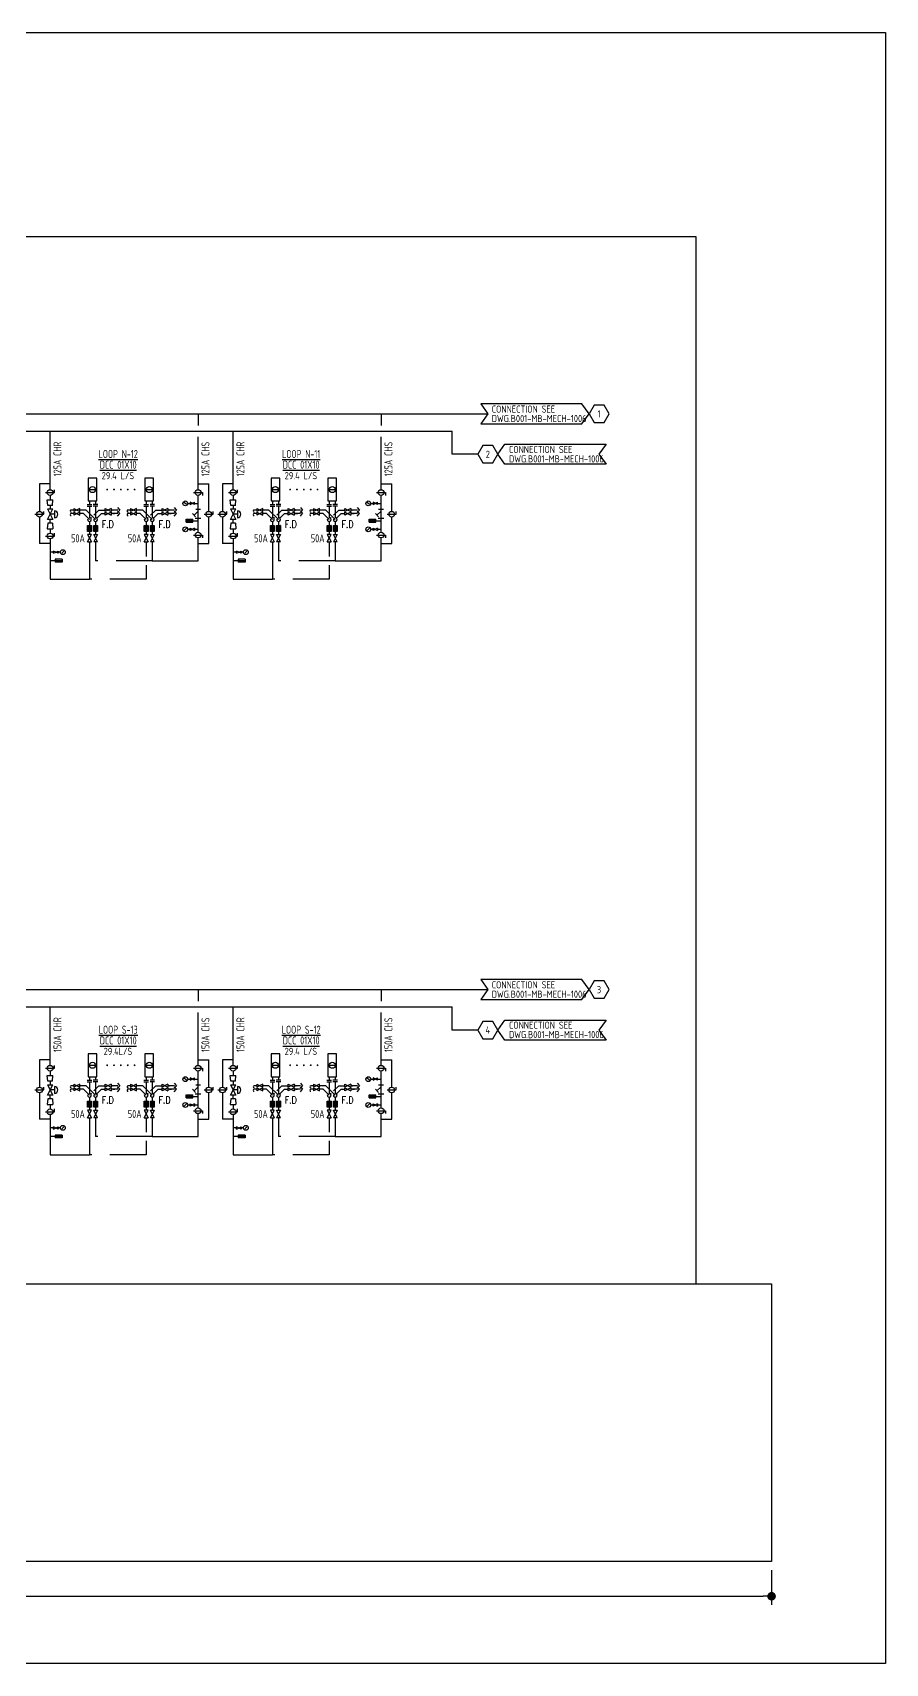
# Model space of a CAD drawing. Extents: x 38046 to 42076, y 84937 to 85507.
# Drawn here: x 41778 to 42076, y 84937 to 85507 of the extents above; entities that cross this region are included whole.
import ezdxf
from ezdxf.enums import TextEntityAlignment as Align

# ---------------------------------------------------------------- set-up
doc = ezdxf.new("R2010")
doc.units = 0
doc.header["$LTSCALE"] = 10
doc.linetypes.add('HIDDEN', pattern=[9.525, 6.35, -3.175])
doc.linetypes.add('HIDDEN2', pattern=[0.1875, 0.125, -0.0625])
for name, color, linetype in [('A-DETL-01', 1, 'Continuous'), ('M-CEQPM-DCC', 110, 'Continuous'), ('M-CEQPM-TEXT', 3, 'Continuous'), ('M-CPIPE-TEXT', 3, 'Continuous'), ('M-CPIPE-VAVE', 2, 'Continuous'), ('M-CWTR-PIPE', 130, 'Continuous'), ('M-HVAC-CMAH', 3, 'Continuous'), ('M-PIPE-CHWR20', 110, 'Continuous'), ('M-PIPE-CHWS12', 130, 'Continuous'), ('txt', 2, 'Continuous'), ('U-PCW-VALVE', 2, 'Continuous')]:
    doc.layers.add(name, color=color, linetype=linetype)
doc.styles.add('AA-TXT', font='isocp.shx', dxfattribs={"bigfont": 'chineset.shx'})
doc.styles.add('STDTEXT', font='simplex.shx', dxfattribs={"bigfont": 'china.shx'})
doc.dimstyles.new('10-dim', dxfattribs={"dimscale": 10, "dimtxt": 0.25, "dimasz": 0.1, "dimexe": 0.1, "dimexo": 0.1, "dimgap": 0.05, "dimtad": 1, "dimdec": 0, "dimlfac": 100, "dimdsep": 46, "dimtxsty": 'AA-TXT', "dimblk": 'DOT', "dimcen": 2, "dimclrd": 256, "dimclre": 256, "dimclrt": 256, "dimazin": 0, "dimtfac": 1, "dimtdec": 0, "dimtix": 1, "dimtmove": 2, "dimatfit": 3, "dimldrblk": 'CIR', "dimfxl": 1, "dimtvp": 1, "dimtolj": 1, "dimtzin": 0, "dimarcsym": 0})

# ---------------------------------------------------------------- blocks, each defined once
blk = doc.blocks.new('DIM3')
blk.add_solid([(40, -7), (40, 7), (0, 0)])
blk = doc.blocks.new('DCC PIPE')
at = {"layer": 'U-PCW-VALVE'}
h = blk.add_hatch(dxfattribs=at)
h.set_pattern_fill('ANSI37', color=256, scale=2.66144, angle=90, style=0)
h.set_pattern_definition([(135, (188.80367, -130.49455), (-0.2352403, -0.2352403), []), (225, (188.80367, -130.49455), (0.2352403, -0.2352403), [])])
h.paths.add_polyline_path([(-0.67, 3.67), (-0.67, 5.8), (0.67, 5.8), (0.67, 3.67)])
h = blk.add_hatch(dxfattribs=at)
h.set_pattern_fill('ANSI37', color=256, scale=2.66144, angle=90, style=0)
h.set_pattern_definition([(135, (190.9487, -130.49455), (-0.2352403, -0.2352403), []), (225, (190.9487, -130.49455), (0.2352403, -0.2352403), [])])
h.paths.add_polyline_path([(1.48, 3.67), (1.48, 5.8), (2.81, 5.8), (2.81, 3.67)])
h = blk.add_hatch(dxfattribs=at)
h.set_pattern_fill('ANSI37', color=256, scale=2.66144, angle=90, style=0)
h.set_pattern_definition([(135, (208.65864, -130.49455), (-0.2352403, -0.2352403), []), (225, (208.65864, -130.49455), (0.2352403, -0.2352403), [])])
h.paths.add_polyline_path([(19.19, 3.67), (19.19, 5.8), (20.52, 5.8), (20.52, 3.67)])
h = blk.add_hatch(dxfattribs=at)
h.set_pattern_fill('ANSI37', color=256, scale=2.66144, angle=90, style=0)
h.set_pattern_definition([(135, (210.80367, -130.49455), (-0.2352403, -0.2352403), []), (225, (210.80367, -130.49455), (0.2352403, -0.2352403), [])])
h.paths.add_polyline_path([(21.33, 3.67), (21.33, 5.8), (22.67, 5.8), (22.67, 3.67)])
at = {"layer": 'M-CEQPM-DCC'}
for p, q in [((-0.8, 13.17), (0.8, 13.17)), ((0, 14.35), (0, 13.17)), ((2.95, 13.17), (1.35, 13.17)), ((2.15, 14.35), (2.15, 13.17)), ((19.05, 13.17), (20.65, 13.17)), ((19.85, 14.35), (19.85, 13.17)), ((22.8, 13.17), (21.2, 13.17)), ((22, 14.35), (22, 13.17))]:
    blk.add_line(p, q, dxfattribs=at)
for points in [[(2.57, 14.35), (2.57, 22.35), (-0.43, 22.35), (-0.43, 14.35)], [(22.43, 14.35), (22.43, 22.35), (19.43, 22.35), (19.43, 14.35)]]:
    blk.add_lwpolyline(points, close=True, dxfattribs=at)
at = {"layer": 'M-CPIPE-VAVE'}
for p, q in [((-3.4, 11.7), (-5.47, 10.66)), ((-5.47, 11.7), (-3.4, 10.66)), ((-5.47, 11.7), (-5.47, 10.66)), ((-3.4, 10.66), (-3.4, 11.7)), ((5.55, 10.66), (5.55, 11.7)), ((7.62, 11.7), (5.55, 10.66)), ((5.55, 11.7), (7.62, 10.66)), ((7.62, 11.7), (7.62, 10.66)), ((9.81, 12.03), (10.58, 11.18)), ((16.45, 11.7), (14.38, 10.66)), ((14.38, 11.7), (16.45, 10.66)), ((14.38, 11.7), (14.38, 10.66)), ((16.45, 10.66), (16.45, 11.7)), ((25.4, 10.66), (25.4, 11.7)), ((27.47, 11.7), (25.4, 10.66)), ((25.4, 11.7), (27.47, 10.66)), ((27.47, 11.7), (27.47, 10.66)), ((29.67, 12.03), (30.44, 11.18)), ((-5.47, 11.18), (-6.35, 11.18)), ((-5.47, 9.92), (-6.35, 9.92)), ((-3.4, 10.44), (-5.47, 9.41)), ((-5.47, 10.44), (-3.4, 9.41)), ((-5.47, 10.44), (-5.47, 9.41)), ((-1.19, 11.18), (-3.4, 11.18)), ((-3.4, 9.41), (-3.4, 10.44)), ((-2.08, 9.92), (-3.4, 9.92)), ((0, 7.84), (-2.08, 9.92)), ((2.15, 7.84), (-1.19, 11.18)), ((0.47, 8.31), (0.74, 8.58)), ((1.53, 9.37), (3.34, 11.18)), ((2.62, 8.31), (4.23, 9.92)), ((3.34, 11.18), (5.55, 11.18)), ((4.23, 9.92), (5.55, 9.92)), ((5.55, 9.41), (5.55, 10.44)), ((7.62, 10.44), (5.55, 9.41)), ((5.55, 10.44), (7.62, 9.41)), ((9.89, 11.18), (7.62, 11.18)), ((7.62, 10.44), (7.62, 9.41)), ((9.89, 9.92), (7.62, 9.92)), ((9.81, 10.33), (10.58, 11.18)), ((9.81, 10.77), (10.58, 9.92)), ((9.81, 9.07), (10.58, 9.92)), ((14.38, 11.18), (13.5, 11.18)), ((14.38, 9.92), (13.5, 9.92)), ((16.45, 10.44), (14.38, 9.41)), ((14.38, 10.44), (16.45, 9.41)), ((14.38, 10.44), (14.38, 9.41)), ((18.66, 11.18), (16.45, 11.18)), ((16.45, 9.41), (16.45, 10.44)), ((17.77, 9.92), (16.45, 9.92)), ((19.85, 7.84), (17.77, 9.92)), ((22, 7.84), (18.66, 11.18)), ((20.33, 8.31), (20.59, 8.58)), ((21.38, 9.37), (23.19, 11.18)), ((22.47, 8.31), (24.08, 9.92)), ((23.19, 11.18), (25.4, 11.18)), ((24.08, 9.92), (25.4, 9.92)), ((25.4, 9.41), (25.4, 10.44)), ((27.47, 10.44), (25.4, 9.41)), ((25.4, 10.44), (27.47, 9.41)), ((29.74, 11.18), (27.47, 11.18)), ((27.47, 10.44), (27.47, 9.41)), ((29.74, 9.92), (27.47, 9.92)), ((29.67, 10.33), (30.44, 11.18)), ((29.67, 10.77), (30.44, 9.92)), ((29.67, 9.07), (30.44, 9.92))]:
    blk.add_line(p, q, dxfattribs=at)
for centre in [(-6.35, 10.83), (-6.35, 9.57), (13.5, 10.83), (13.5, 9.57)]:
    blk.add_arc(centre, 0.35, 90, 270, dxfattribs=at)
at = {"layer": 'M-CWTR-PIPE'}
for p, q in [((0, 12.53), (0, 8.51)), ((2.15, 12.53), (2.15, 8.51)), ((19.85, 12.53), (19.85, 8.51)), ((22, 12.53), (22, 8.51)), ((0, 7.18), (0, 5.8)), ((2.15, 7.18), (2.15, 5.8)), ((19.85, 7.18), (19.85, 5.8)), ((22, 7.18), (22, 5.8)), ((0, 3.67), (0, 2.67)), ((2.15, 3.67), (2.15, 2.67)), ((19.85, 3.67), (19.85, 2.67)), ((22, 3.67), (22, 2.67))]:
    blk.add_line(p, q, dxfattribs=at)
for centre in [(0, 7.84), (2.15, 7.84), (19.85, 7.84), (22, 7.84)]:
    blk.add_arc(centre, 0.667, 167.3219, 102.6781, dxfattribs=at)
at = {"layer": 'M-HVAC-CMAH'}
for p, q in [((0.18, 18.35), (1.96, 18.35)), ((20.04, 18.35), (21.82, 18.35))]:
    blk.add_line(p, q, dxfattribs=at)
at = {"layer": 'M-HVAC-CMAH', "const_width": 0.32}
for points in [[(6.36, 18.34, 1), (6.04, 18.34, 1)], [(8.76, 18.34, 1), (8.44, 18.34, 1)], [(11.16, 18.34, 1), (10.84, 18.34, 1)], [(13.56, 18.34, 1), (13.24, 18.34, 1)], [(15.96, 18.34, 1), (15.64, 18.34, 1)]]:
    blk.add_lwpolyline(points, format="xyb", close=True, dxfattribs=at)
at = {"layer": 'M-HVAC-CMAH'}
for centre in [(1.07, 18.35), (20.93, 18.35)]:
    blk.add_circle(centre, 1.07, dxfattribs=at)
at = {"layer": 'U-PCW-VALVE'}
for p, q in [((-0.8, 12.53), (0.8, 12.53)), ((2.95, 12.53), (1.35, 12.53)), ((19.05, 12.53), (20.65, 12.53)), ((22.8, 12.53), (21.2, 12.53)), ((-0.67, 5.8), (0.67, 5.8)), ((-0.67, 3.67), (-0.67, 5.8)), ((0.67, 5.8), (0.67, 3.67)), ((1.48, 5.8), (2.81, 5.8)), ((1.48, 3.67), (1.48, 5.8)), ((2.81, 5.8), (2.81, 3.67)), ((19.19, 5.8), (20.52, 5.8)), ((19.19, 3.67), (19.19, 5.8)), ((20.52, 5.8), (20.52, 3.67)), ((21.33, 5.8), (22.67, 5.8)), ((21.33, 3.67), (21.33, 5.8)), ((22.67, 5.8), (22.67, 3.67)), ((0.67, 3.67), (-0.67, 3.67)), ((0.67, 2.67), (-0.67, 2.67)), ((-0.67, 0), (0.67, 2.67)), ((-0.67, 2.67), (0.67, 0)), ((-0.67, 0), (0.67, 0)), ((2.81, 3.67), (1.48, 3.67)), ((1.48, 2.67), (2.81, 2.67)), ((2.81, 2.67), (1.48, 0)), ((2.81, 0), (1.48, 2.67)), ((2.81, 0), (1.48, 0)), ((20.52, 3.67), (19.19, 3.67)), ((20.52, 2.67), (19.19, 2.67)), ((19.19, 2.67), (20.52, 0)), ((19.19, 0), (20.52, 2.67)), ((19.19, 0), (20.52, 0)), ((22.67, 3.67), (21.33, 3.67)), ((21.33, 2.67), (22.67, 2.67)), ((22.67, 0), (21.33, 2.67)), ((22.67, 2.67), (21.33, 0)), ((22.67, 0), (21.33, 0))]:
    blk.add_line(p, q, dxfattribs=at)
at = {"layer": 'M-CPIPE-VAVE', "linetype": 'HIDDEN2', "xscale": -0.04545454545450411, "yscale": 0.04545454545450411, "zscale": 0.045454545454545}
for p in [(9.89, 11.18), (29.74, 11.18), (9.89, 9.92), (29.74, 9.92)]:
    blk.add_blockref('DIM3', p, dxfattribs=at)
blk = doc.blocks.new('_DOT')
at = {"color": 0, "linetype": 'ByBlock'}
blk.add_line((-0.5, 0), (-1, 0), dxfattribs=at)
at = {"color": 0, "linetype": 'ByBlock', "const_width": 0.5}
blk.add_lwpolyline([(-0.25, 0, 1), (0.25, 0, 1)], format="xyb", close=True, dxfattribs=at)
blk = doc.blocks.new('*D20')
at = {"layer": 'DEFPOINTS', "color": 0, "transparency": 16777216}
for p in [(41492.47, 84972.34), (42036.53, 84972.34), (42036.53, 84960.17)]:
    blk.add_point(p, dxfattribs=at)
at = {"layer": 'txt', "lineweight": -2, "transparency": 16777216}
for p, q in [((41492.47, 84969.34), (41492.47, 84957.17)), ((42036.53, 84969.34), (42036.53, 84957.17)), ((41495.47, 84960.17), (42033.53, 84960.17))]:
    blk.add_line(p, q, dxfattribs=at)
at = {"layer": 'txt', "lineweight": -2, "transparency": 16777216, "xscale": 3, "yscale": 3, "zscale": 3, "rotation": 180}
blk.add_blockref('_DOT', (41492.47, 84960.17), dxfattribs=at)
at = {"layer": 'txt', "lineweight": -2, "transparency": 16777216, "xscale": 3, "yscale": 3, "zscale": 3}
blk.add_blockref('_DOT', (42036.53, 84960.17), dxfattribs=at)
at = {"layer": 'txt', "transparency": 16777216, "insert": (41764.5, 84964.42), "char_height": 7.5, "attachment_point": 5, "style": 'AA-TXT'}
blk.add_mtext('\\A1;{\\fArial|b0|i0|c0|p34;FAB', dxfattribs=at)
blk = doc.blocks.new('CIR')
at = {"color": 0}
blk.add_line((1, 0), (-1, 0), dxfattribs=at)
at = {"color": 3}
blk.add_circle((0, 0), 0.5, dxfattribs=at)

msp = doc.modelspace()

# ---------------------------------------------------------------- linework, layer by layer
at = {"layer": 'A-DETL-01', "linetype": 'Continuous'}
for p, q in [((41465.992, 85435.824), (42010.047, 85435.824)), ((42010.047, 85435.824), (42010.047, 85069.469))]:
    msp.add_line(p, q, dxfattribs=at)
msp.add_lwpolyline([(42036.525, 85069.469), (42036.525, 84972.344), (41492.47, 84972.344), (41492.47, 85069.469), (42036.525, 85069.469)], dxfattribs=at)
at = {"layer": 'DEFPOINTS', "color": 1}
msp.add_lwpolyline([(41365.567, 85507.146), (42076.347, 85507.146), (42076.347, 84936.686), (41365.567, 84936.686)], close=True, dxfattribs=at)
at = {"layer": 'M-CPIPE-TEXT', "color": 4}
for points in [[(41972.661, 85373.753), (41970.161, 85377.253), (41934.793, 85377.253), (41937.293, 85373.753), (41934.793, 85370.253), (41970.161, 85370.253), (41972.661, 85373.753)], [(41940.762, 85359.631), (41943.262, 85363.131), (41978.63, 85363.131), (41976.13, 85359.631), (41978.63, 85356.131), (41943.262, 85356.131), (41940.762, 85359.631)], [(41972.661, 85172.366), (41970.161, 85175.866), (41934.793, 85175.866), (41937.293, 85172.366), (41934.793, 85168.866), (41970.161, 85168.866), (41972.661, 85172.366)], [(41940.762, 85158.245), (41943.262, 85161.745), (41978.63, 85161.745), (41976.13, 85158.245), (41978.63, 85154.745), (41943.262, 85154.745), (41940.762, 85158.245)]]:
    msp.add_lwpolyline(points, dxfattribs=at)
for points in [[(41972.661, 85373.753), (41974.411, 85370.721), (41977.911, 85370.721), (41979.661, 85373.753), (41977.911, 85376.784), (41974.411, 85376.784)], [(41933.762, 85359.631), (41935.512, 85356.6), (41939.012, 85356.6), (41940.762, 85359.631), (41939.012, 85362.663), (41935.512, 85362.663)], [(41972.661, 85172.366), (41974.411, 85169.335), (41977.911, 85169.335), (41979.661, 85172.366), (41977.911, 85175.397), (41974.411, 85175.397)], [(41933.762, 85158.245), (41935.512, 85155.214), (41939.012, 85155.214), (41940.762, 85158.245), (41939.012, 85161.276), (41935.512, 85161.276)]]:
    msp.add_lwpolyline(points, close=True, dxfattribs=at)
at = {"layer": 'M-CWTR-PIPE'}
for p, q in [((41835.88, 85373.753), (41835.88, 85369.753)), ((41899.893, 85373.753), (41899.893, 85369.753)), ((41835.88, 85347.253), (41835.88, 85365.753)), ((41899.893, 85347.253), (41899.893, 85365.753)), ((41835.88, 85349.253), (41839.609, 85349.253)), ((41839.609, 85339.653), (41839.609, 85349.253)), ((41899.893, 85349.253), (41903.621, 85349.253)), ((41903.621, 85339.653), (41903.621, 85349.253)), ((41835.88, 85332.398), (41835.88, 85345.253)), ((41899.893, 85332.398), (41899.893, 85345.253)), ((41839.609, 85328.398), (41839.609, 85337.653)), ((41903.621, 85328.398), (41903.621, 85337.653)), ((41835.88, 85322.398), (41835.88, 85330.398)), ((41899.893, 85322.398), (41899.893, 85330.398)), ((41800.016, 85328.963), (41800.016, 85322.398)), ((41819.871, 85328.963), (41819.871, 85322.398)), ((41835.88, 85328.398), (41839.609, 85328.398)), ((41864.029, 85328.963), (41864.029, 85322.398)), ((41883.883, 85328.963), (41883.883, 85322.398)), ((41899.893, 85328.398), (41903.621, 85328.398)), ((41819.871, 85322.398), (41835.88, 85322.398)), ((41883.883, 85322.398), (41899.893, 85322.398)), ((41835.88, 85172.366), (41835.88, 85168.366)), ((41899.893, 85172.366), (41899.893, 85168.366)), ((41835.88, 85145.866), (41835.88, 85164.366)), ((41899.893, 85145.866), (41899.893, 85164.366)), ((41835.88, 85147.866), (41839.609, 85147.866)), ((41839.609, 85138.266), (41839.609, 85147.866)), ((41899.893, 85147.866), (41903.621, 85147.866)), ((41903.621, 85138.266), (41903.621, 85147.866)), ((41835.88, 85131.011), (41835.88, 85143.866)), ((41899.893, 85131.011), (41899.893, 85143.866)), ((41839.609, 85127.011), (41839.609, 85136.266)), ((41903.621, 85127.011), (41903.621, 85136.266)), ((41800.016, 85127.576), (41800.016, 85121.011)), ((41819.871, 85127.576), (41819.871, 85121.011)), ((41835.88, 85121.011), (41835.88, 85129.011)), ((41835.88, 85127.011), (41839.609, 85127.011)), ((41864.029, 85127.576), (41864.029, 85121.011)), ((41883.883, 85127.576), (41883.883, 85121.011)), ((41899.893, 85121.011), (41899.893, 85129.011)), ((41899.893, 85127.011), (41903.621, 85127.011)), ((41819.871, 85121.011), (41835.88, 85121.011)), ((41883.883, 85121.011), (41899.893, 85121.011))]:
    msp.add_line(p, q, dxfattribs=at)
at = {"layer": 'M-CWTR-PIPE', "linetype": 'HIDDEN', "ltscale": 0.2}
for p, q in [((41819.871, 85322.398), (41800.016, 85322.398)), ((41883.883, 85322.398), (41864.029, 85322.398)), ((41819.871, 85121.011), (41800.016, 85121.011)), ((41883.883, 85121.011), (41864.029, 85121.011))]:
    msp.add_line(p, q, dxfattribs=at)
at = {"layer": 'M-PIPE-CHWR20', "ltscale": 0.1}
for p, q in [((41623.427, 85367.753), (41924.773, 85367.753)), ((41784.111, 85347.222), (41784.111, 85367.753)), ((41848.123, 85347.222), (41848.123, 85367.753)), ((41924.773, 85359.631), (41924.773, 85367.753)), ((41933.762, 85359.631), (41924.773, 85359.631)), ((41780.382, 85349.253), (41780.382, 85339.653)), ((41784.111, 85349.253), (41780.382, 85349.253)), ((41844.395, 85349.253), (41844.395, 85339.653)), ((41848.123, 85349.253), (41844.395, 85349.253)), ((41783.31, 85341.705), (41783.109, 85343.708)), ((41783.109, 85343.708), (41785.113, 85343.708)), ((41784.912, 85341.705), (41783.31, 85341.705)), ((41784.111, 85345.253), (41784.111, 85343.708)), ((41784.111, 85341.705), (41784.111, 85340.505)), ((41784.912, 85341.705), (41785.113, 85343.708)), ((41847.322, 85341.705), (41847.121, 85343.708)), ((41847.121, 85343.708), (41849.125, 85343.708)), ((41848.925, 85341.705), (41847.322, 85341.705)), ((41848.123, 85345.253), (41848.123, 85343.708)), ((41848.123, 85341.705), (41848.123, 85340.505)), ((41848.925, 85341.705), (41849.125, 85343.708)), ((41780.382, 85337.653), (41780.382, 85328.398)), ((41783.31, 85335.601), (41783.109, 85333.598)), ((41784.912, 85335.601), (41783.31, 85335.601)), ((41784.111, 85335.601), (41784.111, 85336.801)), ((41784.912, 85335.601), (41785.113, 85333.598)), ((41844.395, 85337.653), (41844.395, 85328.398)), ((41847.322, 85335.601), (41847.121, 85333.598)), ((41848.925, 85335.601), (41847.322, 85335.601)), ((41848.123, 85335.601), (41848.123, 85336.801)), ((41848.925, 85335.601), (41849.125, 85333.598)), ((41783.109, 85333.598), (41785.113, 85333.598)), ((41784.111, 85333.598), (41784.111, 85332.053)), ((41784.111, 85330.053), (41784.111, 85315.998)), ((41847.121, 85333.598), (41849.125, 85333.598)), ((41848.123, 85333.598), (41848.123, 85332.053)), ((41848.123, 85330.053), (41848.123, 85315.998)), ((41784.111, 85328.398), (41780.382, 85328.398)), ((41797.871, 85328.963), (41797.871, 85315.998)), ((41848.123, 85328.398), (41844.395, 85328.398)), ((41861.883, 85328.963), (41861.883, 85315.998)), ((41784.111, 85315.998), (41797.871, 85315.998)), ((41848.123, 85315.998), (41861.883, 85315.998)), ((41620.559, 85166.366), (41924.773, 85166.366)), ((41784.111, 85145.836), (41784.111, 85166.366)), ((41848.123, 85145.836), (41848.123, 85166.366)), ((41924.773, 85158.245), (41924.773, 85166.366)), ((41933.762, 85158.245), (41924.773, 85158.245)), ((41780.382, 85147.866), (41780.382, 85138.266)), ((41784.111, 85147.866), (41780.382, 85147.866)), ((41844.395, 85147.866), (41844.395, 85138.266)), ((41848.123, 85147.866), (41844.395, 85147.866)), ((41783.31, 85140.318), (41783.109, 85142.321)), ((41783.109, 85142.321), (41785.113, 85142.321)), ((41784.111, 85143.866), (41784.111, 85142.321)), ((41784.912, 85140.318), (41785.113, 85142.321)), ((41847.322, 85140.318), (41847.121, 85142.321)), ((41847.121, 85142.321), (41849.125, 85142.321)), ((41848.123, 85143.866), (41848.123, 85142.321)), ((41848.925, 85140.318), (41849.125, 85142.321)), ((41780.382, 85136.266), (41780.382, 85127.011)), ((41784.912, 85140.318), (41783.31, 85140.318)), ((41784.111, 85140.318), (41784.111, 85139.118)), ((41844.395, 85136.266), (41844.395, 85127.011)), ((41848.925, 85140.318), (41847.322, 85140.318)), ((41848.123, 85140.318), (41848.123, 85139.118)), ((41783.31, 85134.214), (41783.109, 85132.211)), ((41783.109, 85132.211), (41785.113, 85132.211)), ((41784.912, 85134.214), (41783.31, 85134.214)), ((41784.111, 85134.214), (41784.111, 85135.414)), ((41784.111, 85132.211), (41784.111, 85130.666)), ((41784.912, 85134.214), (41785.113, 85132.211)), ((41847.322, 85134.214), (41847.121, 85132.211)), ((41847.121, 85132.211), (41849.125, 85132.211)), ((41848.925, 85134.214), (41847.322, 85134.214)), ((41848.123, 85134.214), (41848.123, 85135.414)), ((41848.123, 85132.211), (41848.123, 85130.666)), ((41848.925, 85134.214), (41849.125, 85132.211)), ((41784.111, 85127.011), (41780.382, 85127.011)), ((41784.111, 85128.666), (41784.111, 85114.611)), ((41797.871, 85127.576), (41797.871, 85114.611)), ((41848.123, 85127.011), (41844.395, 85127.011)), ((41848.123, 85128.666), (41848.123, 85114.611)), ((41861.883, 85127.576), (41861.883, 85114.611)), ((41784.111, 85114.611), (41797.871, 85114.611)), ((41848.123, 85114.611), (41861.883, 85114.611))]:
    msp.add_line(p, q, dxfattribs=at)
at = {"layer": 'M-PIPE-CHWR20', "linetype": 'HIDDEN', "ltscale": 0.2}
for p, q in [((41817.726, 85328.963), (41817.726, 85323.898)), ((41881.738, 85328.963), (41881.738, 85323.898)), ((41817.726, 85320.898), (41817.726, 85315.998)), ((41881.738, 85320.898), (41881.738, 85315.998)), ((41817.726, 85315.998), (41797.871, 85315.998)), ((41881.738, 85315.998), (41861.883, 85315.998)), ((41817.726, 85127.576), (41817.726, 85122.511)), ((41881.738, 85127.576), (41881.738, 85122.511)), ((41817.726, 85119.511), (41817.726, 85114.611)), ((41881.738, 85119.511), (41881.738, 85114.611)), ((41817.726, 85114.611), (41797.871, 85114.611)), ((41881.738, 85114.611), (41861.883, 85114.611))]:
    msp.add_line(p, q, dxfattribs=at)
at = {"layer": 'M-PIPE-CHWS12', "ltscale": 0.1}
for p, q in [((41617.089, 85373.753), (41937.293, 85373.753)), ((41615.844, 85172.366), (41937.293, 85172.366))]:
    msp.add_line(p, q, dxfattribs=at)
at = {"layer": 'U-PCW-VALVE'}
for p, q in [((41785.691, 85346.253), (41785.691, 85347.255)), ((41849.704, 85346.253), (41849.704, 85347.255)), ((41782.531, 85346.253), (41785.691, 85346.253)), ((41831.792, 85342.086), (41831.057, 85342.821)), ((41832.275, 85342.452), (41833.077, 85342.452)), ((41833.077, 85342.852), (41833.077, 85342.052)), ((41834.677, 85342.052), (41833.077, 85342.852)), ((41833.077, 85342.052), (41834.677, 85342.852)), ((41834.3, 85346.253), (41837.461, 85346.253)), ((41834.677, 85342.052), (41834.677, 85342.852)), ((41834.677, 85342.452), (41835.88, 85342.452)), ((41837.461, 85346.253), (41837.461, 85345.25)), ((41846.543, 85346.253), (41849.704, 85346.253)), ((41895.805, 85342.086), (41895.069, 85342.821)), ((41896.288, 85342.452), (41897.089, 85342.452)), ((41897.089, 85342.852), (41897.089, 85342.052)), ((41898.689, 85342.052), (41897.089, 85342.852)), ((41897.089, 85342.052), (41898.689, 85342.852)), ((41898.312, 85346.253), (41901.473, 85346.253)), ((41898.689, 85342.052), (41898.689, 85342.852)), ((41898.689, 85342.452), (41899.893, 85342.452)), ((41901.473, 85346.253), (41901.473, 85345.25)), ((41778.802, 85338.653), (41781.963, 85338.653)), ((41781.963, 85338.653), (41781.963, 85339.655)), ((41783.185, 85340.505), (41785.037, 85340.505)), ((41783.185, 85336.801), (41785.037, 85340.505)), ((41783.185, 85340.505), (41785.037, 85336.801)), ((41785.037, 85336.801), (41783.185, 85336.801)), ((41785.627, 85338.653), (41784.111, 85338.653)), ((41785.627, 85339.882), (41785.627, 85337.457)), ((41831.685, 85335.903), (41831.685, 85336.908)), ((41831.685, 85335.903), (41831.685, 85336.908)), ((41831.685, 85336.908), (41834.097, 85336.908)), ((41831.685, 85336.908), (41834.097, 85336.908)), ((41831.685, 85335.903), (41834.097, 85335.903)), ((41831.685, 85335.903), (41834.097, 85335.903)), ((41831.894, 85336.405), (41833.551, 85336.405)), ((41831.894, 85336.405), (41833.551, 85336.405)), ((41832.01, 85336.204), (41832.01, 85336.606)), ((41832.01, 85336.204), (41832.01, 85336.606)), ((41832.412, 85336.204), (41832.412, 85336.606)), ((41832.412, 85336.204), (41832.412, 85336.606)), ((41832.814, 85336.204), (41832.814, 85336.606)), ((41832.814, 85336.204), (41832.814, 85336.606)), ((41833.215, 85336.204), (41833.215, 85336.606)), ((41833.215, 85336.204), (41833.215, 85336.606)), ((41833.898, 85338.91), (41835.029, 85337.779)), ((41833.898, 85338.91), (41835.029, 85337.779)), ((41834.097, 85335.903), (41834.097, 85336.908)), ((41834.097, 85335.903), (41834.097, 85336.908)), ((41834.097, 85336.405), (41835.88, 85336.405)), ((41834.097, 85336.405), (41835.88, 85336.405)), ((41835.88, 85339.761), (41834.464, 85338.344)), ((41834.878, 85337.253), (41836.882, 85337.253)), ((41835.045, 85340.452), (41836.716, 85340.452)), ((41835.045, 85337.253), (41836.716, 85337.253)), ((41838.028, 85338.653), (41841.189, 85338.653)), ((41841.189, 85338.653), (41841.189, 85339.655)), ((41842.814, 85338.653), (41845.975, 85338.653)), ((41845.975, 85338.653), (41845.975, 85339.655)), ((41847.197, 85340.505), (41849.049, 85340.505)), ((41847.197, 85336.801), (41849.049, 85340.505)), ((41847.197, 85340.505), (41849.049, 85336.801)), ((41849.049, 85336.801), (41847.197, 85336.801)), ((41849.639, 85338.653), (41848.123, 85338.653)), ((41849.639, 85339.882), (41849.639, 85337.457)), ((41895.697, 85335.903), (41895.697, 85336.908)), ((41895.697, 85335.903), (41895.697, 85336.908)), ((41895.697, 85336.908), (41898.109, 85336.908)), ((41895.697, 85336.908), (41898.109, 85336.908)), ((41895.697, 85335.903), (41898.109, 85335.903)), ((41895.697, 85335.903), (41898.109, 85335.903)), ((41895.906, 85336.405), (41897.563, 85336.405)), ((41895.906, 85336.405), (41897.563, 85336.405)), ((41896.022, 85336.204), (41896.022, 85336.606)), ((41896.022, 85336.204), (41896.022, 85336.606)), ((41896.424, 85336.204), (41896.424, 85336.606)), ((41896.424, 85336.204), (41896.424, 85336.606)), ((41896.826, 85336.204), (41896.826, 85336.606)), ((41896.826, 85336.204), (41896.826, 85336.606)), ((41897.228, 85336.204), (41897.228, 85336.606)), ((41897.228, 85336.204), (41897.228, 85336.606)), ((41897.911, 85338.91), (41899.041, 85337.779)), ((41897.911, 85338.91), (41899.041, 85337.779)), ((41898.109, 85335.903), (41898.109, 85336.908)), ((41898.109, 85335.903), (41898.109, 85336.908)), ((41898.109, 85336.405), (41899.893, 85336.405)), ((41898.109, 85336.405), (41899.893, 85336.405)), ((41899.893, 85339.761), (41898.476, 85338.344)), ((41898.891, 85337.253), (41900.894, 85337.253)), ((41899.057, 85340.452), (41900.728, 85340.452)), ((41899.057, 85337.253), (41900.728, 85337.253)), ((41902.041, 85338.653), (41905.201, 85338.653)), ((41905.201, 85338.653), (41905.201, 85339.655)), ((41782.531, 85331.053), (41785.691, 85331.053)), ((41785.691, 85331.053), (41785.691, 85332.056)), ((41831.792, 85333.772), (41831.057, 85333.036)), ((41832.275, 85333.405), (41833.077, 85333.405)), ((41833.077, 85333.005), (41833.077, 85333.805)), ((41834.677, 85333.805), (41833.077, 85333.005)), ((41833.077, 85333.805), (41834.677, 85333.005)), ((41834.3, 85331.398), (41837.461, 85331.398)), ((41834.677, 85333.805), (41834.677, 85333.005)), ((41834.677, 85333.405), (41835.88, 85333.405)), ((41837.461, 85331.398), (41837.461, 85330.395)), ((41846.543, 85331.053), (41849.704, 85331.053)), ((41849.704, 85331.053), (41849.704, 85332.056)), ((41895.805, 85333.772), (41895.069, 85333.036)), ((41896.288, 85333.405), (41897.089, 85333.405)), ((41897.089, 85333.005), (41897.089, 85333.805)), ((41898.689, 85333.805), (41897.089, 85333.005)), ((41897.089, 85333.805), (41898.689, 85333.005)), ((41898.312, 85331.398), (41901.473, 85331.398)), ((41898.689, 85333.805), (41898.689, 85333.005)), ((41898.689, 85333.405), (41899.893, 85333.405)), ((41901.473, 85331.398), (41901.473, 85330.395)), ((41785.315, 85325.398), (41784.111, 85325.398)), ((41785.315, 85324.998), (41785.315, 85325.798)), ((41785.315, 85324.998), (41786.914, 85325.798)), ((41786.914, 85324.998), (41785.315, 85325.798)), ((41786.914, 85325.798), (41786.914, 85324.998)), ((41787.716, 85325.398), (41786.914, 85325.398)), ((41788.199, 85325.031), (41788.935, 85325.767)), ((41849.327, 85325.398), (41848.123, 85325.398)), ((41849.327, 85324.998), (41849.327, 85325.798)), ((41849.327, 85324.998), (41850.927, 85325.798)), ((41850.927, 85324.998), (41849.327, 85325.798)), ((41850.927, 85325.798), (41850.927, 85324.998)), ((41851.728, 85325.398), (41850.927, 85325.398)), ((41852.211, 85325.031), (41852.947, 85325.767)), ((41785.894, 85322.398), (41784.111, 85322.398)), ((41785.894, 85322.398), (41784.111, 85322.398)), ((41785.894, 85322.9), (41785.894, 85321.895)), ((41785.894, 85322.9), (41785.894, 85321.895)), ((41788.306, 85322.9), (41785.894, 85322.9)), ((41788.306, 85322.9), (41785.894, 85322.9)), ((41788.306, 85321.895), (41785.894, 85321.895)), ((41788.306, 85321.895), (41785.894, 85321.895)), ((41788.098, 85322.398), (41786.44, 85322.398)), ((41788.098, 85322.398), (41786.44, 85322.398)), ((41786.776, 85322.599), (41786.776, 85322.197)), ((41786.776, 85322.599), (41786.776, 85322.197)), ((41787.178, 85322.599), (41787.178, 85322.197)), ((41787.178, 85322.599), (41787.178, 85322.197)), ((41787.58, 85322.599), (41787.58, 85322.197)), ((41787.58, 85322.599), (41787.58, 85322.197)), ((41787.982, 85322.599), (41787.982, 85322.197)), ((41787.982, 85322.599), (41787.982, 85322.197)), ((41788.306, 85322.9), (41788.306, 85321.895)), ((41788.306, 85322.9), (41788.306, 85321.895)), ((41849.907, 85322.398), (41848.123, 85322.398)), ((41849.907, 85322.398), (41848.123, 85322.398)), ((41849.907, 85322.9), (41849.907, 85321.895)), ((41849.907, 85322.9), (41849.907, 85321.895)), ((41852.318, 85322.9), (41849.907, 85322.9)), ((41852.318, 85322.9), (41849.907, 85322.9)), ((41852.318, 85321.895), (41849.907, 85321.895)), ((41852.318, 85321.895), (41849.907, 85321.895)), ((41852.11, 85322.398), (41850.453, 85322.398)), ((41852.11, 85322.398), (41850.453, 85322.398)), ((41850.788, 85322.599), (41850.788, 85322.197)), ((41850.788, 85322.599), (41850.788, 85322.197)), ((41851.19, 85322.599), (41851.19, 85322.197)), ((41851.19, 85322.599), (41851.19, 85322.197)), ((41851.592, 85322.599), (41851.592, 85322.197)), ((41851.592, 85322.599), (41851.592, 85322.197)), ((41851.994, 85322.599), (41851.994, 85322.197)), ((41851.994, 85322.599), (41851.994, 85322.197)), ((41852.318, 85322.9), (41852.318, 85321.895)), ((41852.318, 85322.9), (41852.318, 85321.895)), ((41782.531, 85144.866), (41785.691, 85144.866)), ((41785.691, 85144.866), (41785.691, 85145.868)), ((41831.792, 85140.699), (41831.057, 85141.435)), ((41833.077, 85141.465), (41833.077, 85140.666)), ((41834.677, 85140.666), (41833.077, 85141.465)), ((41833.077, 85140.666), (41834.677, 85141.465)), ((41834.3, 85144.866), (41837.461, 85144.866)), ((41834.677, 85140.666), (41834.677, 85141.465)), ((41837.461, 85144.866), (41837.461, 85143.863)), ((41846.543, 85144.866), (41849.704, 85144.866)), ((41849.704, 85144.866), (41849.704, 85145.868)), ((41895.805, 85140.699), (41895.069, 85141.435)), ((41897.089, 85141.465), (41897.089, 85140.666)), ((41898.689, 85140.666), (41897.089, 85141.465)), ((41897.089, 85140.666), (41898.689, 85141.465)), ((41898.312, 85144.866), (41901.473, 85144.866)), ((41898.689, 85140.666), (41898.689, 85141.465)), ((41901.473, 85144.866), (41901.473, 85143.863)), ((41778.802, 85137.266), (41781.963, 85137.266)), ((41781.963, 85137.266), (41781.963, 85138.269)), ((41783.185, 85139.118), (41785.037, 85139.118)), ((41783.185, 85135.414), (41785.037, 85139.118)), ((41783.185, 85139.118), (41785.037, 85135.414)), ((41785.627, 85137.266), (41784.111, 85137.266)), ((41785.627, 85138.495), (41785.627, 85136.07)), ((41831.685, 85134.516), (41831.685, 85135.521)), ((41831.685, 85134.516), (41831.685, 85135.521)), ((41831.685, 85135.521), (41834.097, 85135.521)), ((41831.685, 85135.521), (41834.097, 85135.521)), ((41832.275, 85141.066), (41833.077, 85141.066)), ((41833.898, 85137.523), (41835.029, 85136.392)), ((41833.898, 85137.523), (41835.029, 85136.392)), ((41834.097, 85134.516), (41834.097, 85135.521)), ((41834.097, 85134.516), (41834.097, 85135.521)), ((41835.88, 85138.374), (41834.464, 85136.957)), ((41834.677, 85141.066), (41835.88, 85141.066)), ((41834.878, 85135.867), (41836.882, 85135.867)), ((41835.045, 85139.066), (41836.716, 85139.066)), ((41835.045, 85135.867), (41836.716, 85135.867)), ((41838.028, 85137.266), (41841.189, 85137.266)), ((41841.189, 85137.266), (41841.189, 85138.269)), ((41842.814, 85137.266), (41845.975, 85137.266)), ((41845.975, 85137.266), (41845.975, 85138.269)), ((41847.197, 85139.118), (41849.049, 85139.118)), ((41847.197, 85135.414), (41849.049, 85139.118)), ((41847.197, 85139.118), (41849.049, 85135.414)), ((41849.639, 85137.266), (41848.123, 85137.266)), ((41849.639, 85138.495), (41849.639, 85136.07)), ((41895.697, 85134.516), (41895.697, 85135.521)), ((41895.697, 85134.516), (41895.697, 85135.521)), ((41895.697, 85135.521), (41898.109, 85135.521)), ((41895.697, 85135.521), (41898.109, 85135.521)), ((41896.288, 85141.066), (41897.089, 85141.066)), ((41897.911, 85137.523), (41899.041, 85136.392)), ((41897.911, 85137.523), (41899.041, 85136.392)), ((41898.109, 85134.516), (41898.109, 85135.521)), ((41898.109, 85134.516), (41898.109, 85135.521)), ((41899.893, 85138.374), (41898.476, 85136.957)), ((41898.689, 85141.066), (41899.893, 85141.066)), ((41898.891, 85135.867), (41900.894, 85135.867)), ((41899.057, 85139.066), (41900.728, 85139.066)), ((41899.057, 85135.867), (41900.728, 85135.867)), ((41902.041, 85137.266), (41905.201, 85137.266)), ((41905.201, 85137.266), (41905.201, 85138.269)), ((41785.037, 85135.414), (41783.185, 85135.414)), ((41785.691, 85129.666), (41785.691, 85130.669)), ((41831.792, 85132.385), (41831.057, 85131.649)), ((41831.685, 85134.516), (41834.097, 85134.516)), ((41831.685, 85134.516), (41834.097, 85134.516)), ((41831.894, 85135.018), (41833.551, 85135.018)), ((41831.894, 85135.018), (41833.551, 85135.018)), ((41832.01, 85134.817), (41832.01, 85135.219)), ((41832.01, 85134.817), (41832.01, 85135.219)), ((41832.275, 85132.018), (41833.077, 85132.018)), ((41832.412, 85134.817), (41832.412, 85135.219)), ((41832.412, 85134.817), (41832.412, 85135.219)), ((41832.814, 85134.817), (41832.814, 85135.219)), ((41832.814, 85134.817), (41832.814, 85135.219)), ((41833.077, 85131.618), (41833.077, 85132.418)), ((41834.677, 85132.418), (41833.077, 85131.618)), ((41833.077, 85132.418), (41834.677, 85131.618)), ((41833.215, 85134.817), (41833.215, 85135.219)), ((41833.215, 85134.817), (41833.215, 85135.219)), ((41834.097, 85135.018), (41835.88, 85135.018)), ((41834.097, 85135.018), (41835.88, 85135.018)), ((41834.3, 85130.011), (41837.461, 85130.011)), ((41834.677, 85132.418), (41834.677, 85131.618)), ((41834.677, 85132.018), (41835.88, 85132.018)), ((41837.461, 85130.011), (41837.461, 85129.008)), ((41849.049, 85135.414), (41847.197, 85135.414)), ((41849.704, 85129.666), (41849.704, 85130.669)), ((41895.805, 85132.385), (41895.069, 85131.649)), ((41895.697, 85134.516), (41898.109, 85134.516)), ((41895.697, 85134.516), (41898.109, 85134.516)), ((41895.906, 85135.018), (41897.563, 85135.018)), ((41895.906, 85135.018), (41897.563, 85135.018)), ((41896.022, 85134.817), (41896.022, 85135.219)), ((41896.022, 85134.817), (41896.022, 85135.219)), ((41896.288, 85132.018), (41897.089, 85132.018)), ((41896.424, 85134.817), (41896.424, 85135.219)), ((41896.424, 85134.817), (41896.424, 85135.219)), ((41896.826, 85134.817), (41896.826, 85135.219)), ((41896.826, 85134.817), (41896.826, 85135.219)), ((41897.089, 85131.618), (41897.089, 85132.418)), ((41898.689, 85132.418), (41897.089, 85131.618)), ((41897.089, 85132.418), (41898.689, 85131.618)), ((41897.228, 85134.817), (41897.228, 85135.219)), ((41897.228, 85134.817), (41897.228, 85135.219)), ((41898.109, 85135.018), (41899.893, 85135.018)), ((41898.109, 85135.018), (41899.893, 85135.018)), ((41898.312, 85130.011), (41901.473, 85130.011)), ((41898.689, 85132.418), (41898.689, 85131.618)), ((41898.689, 85132.018), (41899.893, 85132.018)), ((41901.473, 85130.011), (41901.473, 85129.008)), ((41782.531, 85129.666), (41785.691, 85129.666)), ((41785.315, 85123.611), (41785.315, 85124.411)), ((41785.315, 85123.611), (41786.914, 85124.411)), ((41786.914, 85123.611), (41785.315, 85124.411)), ((41786.914, 85124.411), (41786.914, 85123.611)), ((41788.199, 85123.644), (41788.935, 85124.38)), ((41846.543, 85129.666), (41849.704, 85129.666)), ((41849.327, 85123.611), (41849.327, 85124.411)), ((41849.327, 85123.611), (41850.927, 85124.411)), ((41850.927, 85123.611), (41849.327, 85124.411)), ((41850.927, 85124.411), (41850.927, 85123.611)), ((41852.211, 85123.644), (41852.947, 85124.38)), ((41785.315, 85124.011), (41784.111, 85124.011)), ((41785.894, 85121.011), (41784.111, 85121.011)), ((41785.894, 85121.011), (41784.111, 85121.011)), ((41785.894, 85121.513), (41785.894, 85120.508)), ((41785.894, 85121.513), (41785.894, 85120.508)), ((41788.306, 85121.513), (41785.894, 85121.513)), ((41788.306, 85121.513), (41785.894, 85121.513)), ((41788.306, 85120.508), (41785.894, 85120.508)), ((41788.306, 85120.508), (41785.894, 85120.508)), ((41788.098, 85121.011), (41786.44, 85121.011)), ((41788.098, 85121.011), (41786.44, 85121.011)), ((41786.776, 85121.212), (41786.776, 85120.81)), ((41786.776, 85121.212), (41786.776, 85120.81)), ((41787.716, 85124.011), (41786.914, 85124.011)), ((41787.178, 85121.212), (41787.178, 85120.81)), ((41787.178, 85121.212), (41787.178, 85120.81)), ((41787.58, 85121.212), (41787.58, 85120.81)), ((41787.58, 85121.212), (41787.58, 85120.81)), ((41787.982, 85121.212), (41787.982, 85120.81)), ((41787.982, 85121.212), (41787.982, 85120.81)), ((41788.306, 85121.513), (41788.306, 85120.508)), ((41788.306, 85121.513), (41788.306, 85120.508)), ((41849.327, 85124.011), (41848.123, 85124.011)), ((41849.907, 85121.011), (41848.123, 85121.011)), ((41849.907, 85121.011), (41848.123, 85121.011)), ((41849.907, 85121.513), (41849.907, 85120.508)), ((41849.907, 85121.513), (41849.907, 85120.508)), ((41852.318, 85121.513), (41849.907, 85121.513)), ((41852.318, 85121.513), (41849.907, 85121.513)), ((41852.318, 85120.508), (41849.907, 85120.508)), ((41852.318, 85120.508), (41849.907, 85120.508)), ((41852.11, 85121.011), (41850.453, 85121.011)), ((41852.11, 85121.011), (41850.453, 85121.011)), ((41850.788, 85121.212), (41850.788, 85120.81)), ((41850.788, 85121.212), (41850.788, 85120.81)), ((41851.728, 85124.011), (41850.927, 85124.011)), ((41851.19, 85121.212), (41851.19, 85120.81)), ((41851.19, 85121.212), (41851.19, 85120.81)), ((41851.592, 85121.212), (41851.592, 85120.81)), ((41851.592, 85121.212), (41851.592, 85120.81)), ((41851.994, 85121.212), (41851.994, 85120.81)), ((41851.994, 85121.212), (41851.994, 85120.81)), ((41852.318, 85121.513), (41852.318, 85120.508)), ((41852.318, 85121.513), (41852.318, 85120.508))]:
    msp.add_line(p, q, dxfattribs=at)
for centre, radius in [((41784.111, 85346.253), 1), ((41835.88, 85346.253), 1), ((41848.123, 85346.253), 1), ((41899.893, 85346.253), 1), ((41831.426, 85342.452), 0.85), ((41895.438, 85342.452), 0.85), ((41780.382, 85338.653), 1), ((41833.729, 85336.405), 0.178), ((41833.729, 85336.405), 0.178), ((41839.609, 85338.653), 1), ((41844.395, 85338.653), 1), ((41897.742, 85336.405), 0.178), ((41897.742, 85336.405), 0.178), ((41903.621, 85338.653), 1), ((41784.111, 85331.053), 1), ((41831.426, 85333.405), 0.85), ((41835.88, 85331.398), 1), ((41848.123, 85331.053), 1), ((41895.438, 85333.405), 0.85), ((41899.893, 85331.398), 1), ((41788.566, 85325.398), 0.85), ((41852.578, 85325.398), 0.85), ((41786.262, 85322.398), 0.178), ((41786.262, 85322.398), 0.178), ((41850.274, 85322.398), 0.178), ((41850.274, 85322.398), 0.178), ((41784.111, 85144.866), 1), ((41831.426, 85141.066), 0.85), ((41835.88, 85144.866), 1), ((41848.123, 85144.866), 1), ((41895.438, 85141.066), 0.85), ((41899.893, 85144.866), 1), ((41780.382, 85137.266), 1), ((41839.609, 85137.266), 1), ((41844.395, 85137.266), 1), ((41903.621, 85137.266), 1), ((41784.111, 85129.666), 1), ((41831.426, 85132.018), 0.85), ((41833.729, 85135.018), 0.178), ((41833.729, 85135.018), 0.178), ((41835.88, 85130.011), 1), ((41848.123, 85129.666), 1), ((41895.438, 85132.018), 0.85), ((41897.742, 85135.018), 0.178), ((41897.742, 85135.018), 0.178), ((41899.893, 85130.011), 1), ((41788.566, 85124.011), 0.85), ((41852.578, 85124.011), 0.85), ((41786.262, 85121.011), 0.178), ((41786.262, 85121.011), 0.178), ((41850.274, 85121.011), 0.178), ((41850.274, 85121.011), 0.178)]:
    msp.add_circle(centre, radius, dxfattribs=at)
for centre in [(41785.627, 85338.661), (41849.639, 85338.661), (41785.627, 85137.274), (41849.639, 85137.274)]:
    msp.add_arc(centre, 1.221, 270, 90, dxfattribs=at)

# ---------------------------------------------------------------- block references
for p in [(41797.871, 85328.963), (41861.883, 85328.963), (41797.871, 85127.576), (41861.883, 85127.576)]:
    msp.add_blockref('DCC PIPE', p)

# ---------------------------------------------------------------- texts
at = {"layer": 'DEFPOINTS', "style": 'AA-TXT', "width": 0.8}
for s, p in [('29.4 L/S', (41807.844, 85352.176)), ('29.4 L/S', (41871.857, 85352.176)), ('29.4L/S', (41807.844, 85150.789)), ('29.4 L/S', (41871.857, 85150.789))]:
    msp.add_text(s, height=2.5, dxfattribs=at).set_placement(p, align=Align.MIDDLE)
at = {"layer": 'M-CEQPM-TEXT', "style": 'AA-TXT', "width": 0.8}
for s, p in [('%%ULOOP N-12', (41807.944, 85359.747)), ('%%ULOOP N-11', (41871.957, 85359.747)), ('%%UDCC 01X10', (41807.944, 85355.997)), ('%%UDCC 01X10', (41871.957, 85355.997)), ('%%ULOOP S-13', (41807.944, 85158.36)), ('%%ULOOP S-12', (41871.957, 85158.36)), ('%%UDCC 01X10', (41807.944, 85154.61)), ('%%UDCC 01X10', (41871.957, 85154.61))]:
    msp.add_text(s, height=2.8, dxfattribs=at).set_placement(p, align=Align.MIDDLE)
at = {"layer": 'M-CPIPE-TEXT', "color": 4, "style": 'AA-TXT', "width": 0.8}
for s, p in [('CONNECTION SEE', (41938.611, 85374.199)), ('DWG.B001-MB-MECH-1006', (41938.611, 85370.899)), ('CONNECTION SEE', (41944.657, 85360.078)), ('DWG.B001-MB-MECH-1006', (41944.657, 85356.778)), ('CONNECTION SEE', (41938.611, 85172.813)), ('DWG.B001-MB-MECH-1006', (41938.611, 85169.513)), ('CONNECTION SEE', (41944.657, 85158.691)), ('DWG.B001-MB-MECH-1006', (41944.657, 85155.391))]:
    msp.add_text(s, height=2.5, dxfattribs=at).set_placement(p)
for s, p in [('1', (41976.161, 85373.753)), ('2', (41937.262, 85359.631)), ('3', (41976.161, 85172.366)), ('4', (41937.262, 85158.245))]:
    msp.add_text(s, height=2.5, dxfattribs=at).set_placement(p, align=Align.MIDDLE)
at = {"layer": 'M-CPIPE-TEXT', "style": 'AA-TXT', "width": 0.8}
for s, p in [('125A CHR', (41786.696, 85351.92)), ('125A CHS', (41838.465, 85351.92)), ('125A CHR', (41850.708, 85351.92)), ('125A CHS', (41902.478, 85351.92)), ('150A CHR', (41786.686, 85150.533)), ('150A CHS', (41838.455, 85150.533)), ('150A CHR', (41850.698, 85150.533)), ('150A CHS', (41902.468, 85150.533))]:
    msp.add_text(s, height=2.8, rotation=90, dxfattribs=at).set_placement(p, align=Align.MIDDLE_LEFT)
at = {"layer": 'M-CPIPE-TEXT', "width": 0.8}
for s, height, style, p in [('F.D', 2.5, 'STDTEXT', (41802.204, 85333.931)), ('F.D', 2.5, 'STDTEXT', (41822.059, 85333.931)), ('F.D', 2.5, 'STDTEXT', (41866.216, 85333.931)), ('F.D', 2.5, 'STDTEXT', (41886.071, 85333.931)), ('50A', 2.8, 'AA-TXT', (41791.465, 85328.853)), ('50A', 2.8, 'AA-TXT', (41811.319, 85328.853)), ('50A', 2.8, 'AA-TXT', (41855.477, 85328.853)), ('50A', 2.8, 'AA-TXT', (41875.332, 85328.853)), ('50A', 2.8, 'AA-TXT', (41791.465, 85127.467)), ('F.D', 2.5, 'STDTEXT', (41802.204, 85132.544)), ('50A', 2.8, 'AA-TXT', (41811.319, 85127.467)), ('F.D', 2.5, 'STDTEXT', (41822.059, 85132.544)), ('50A', 2.8, 'AA-TXT', (41855.477, 85127.467)), ('F.D', 2.5, 'STDTEXT', (41866.216, 85132.544)), ('50A', 2.8, 'AA-TXT', (41875.332, 85127.467)), ('F.D', 2.5, 'STDTEXT', (41886.071, 85132.544))]:
    msp.add_text(s, height=height, dxfattribs=dict(at, style=style)).set_placement(p)

# ---------------------------------------------------------------- dimensions: what is measured, and where the dimension line sits
at = {"layer": 'txt'}
dim = msp.add_linear_dim(base=(42036.525, 84960.167), p1=(41492.47, 84972.344), p2=(42036.525, 84972.344), text='{\\fArial|b0|i0|c0|p34;FAB', dimstyle='10-dim', override={"dimtxt": 0.75, "dimasz": 0.3, "dimexe": 0.3, "dimexo": 0.3}, dxfattribs=at)
dim.commit()
dim.dimension.update_dxf_attribs({"geometry": '*D20', "text_midpoint": (41764.498, 84964.417)})

doc.saveas('drawing.dxf')
